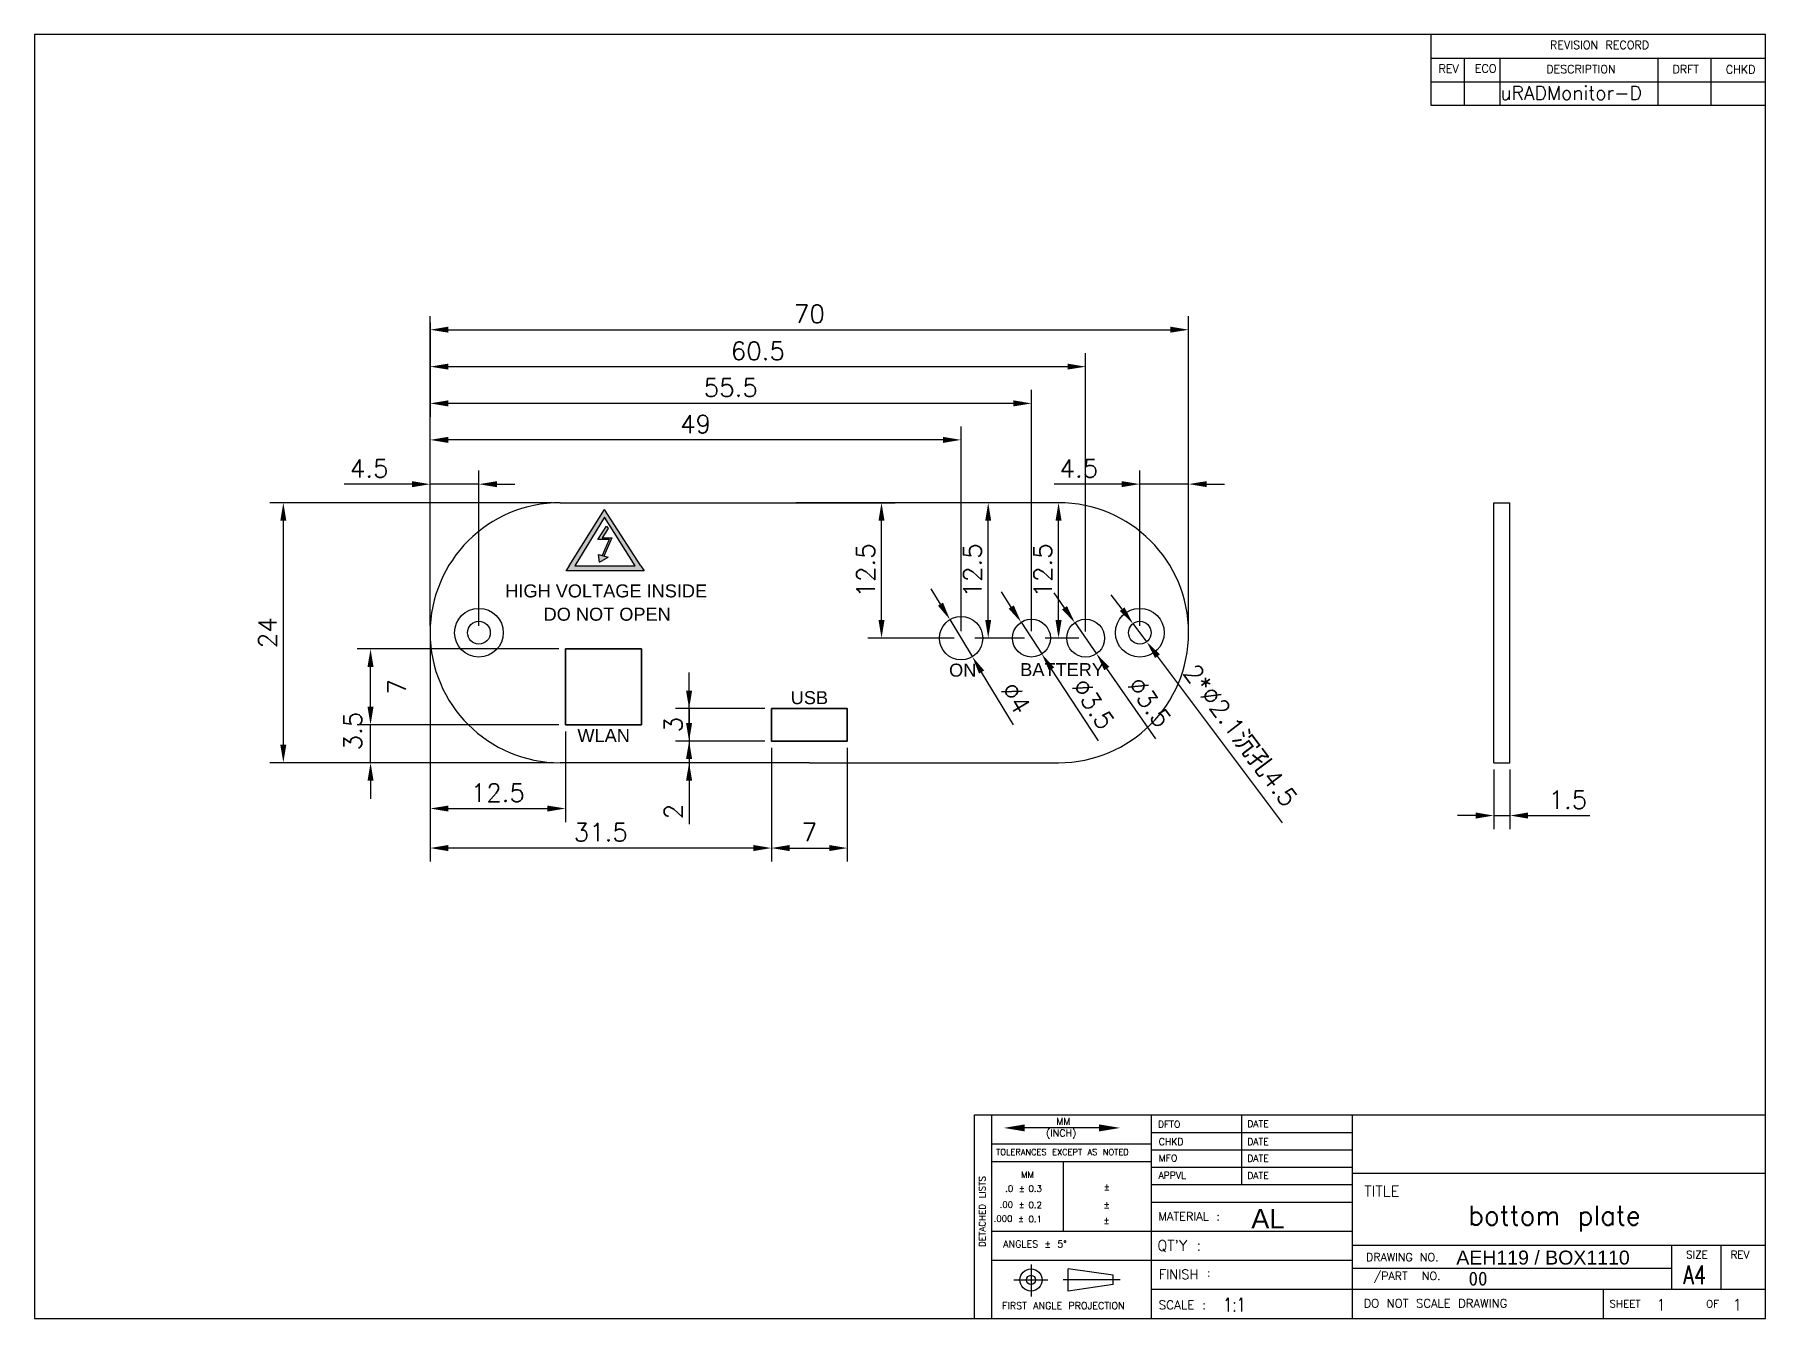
# Model space of a CAD drawing. Header units: millimetres. Extents: x 207 to 635, y 135 to 813.
# Drawn here: x 207.6 to 367.4, y 135.4 to 254 of the extents above; entities that cross this region are included whole.
import ezdxf
from ezdxf.enums import TextEntityAlignment as Align

# ---------------------------------------------------------------- set-up
doc = ezdxf.new("R2010")
doc.units = ezdxf.units.MM
for name, color, linetype, lineweight in [('Callout', 3, 'Continuous', 0), ('CAXA0', 7, 'Continuous', 70), ('Contour line', 1, 'Continuous', 15), ('Draw', 7, 'Continuous', 35), ('TEXT', 6, 'Continuous', 20)]:
    doc.layers.add(name, color=color, linetype=linetype, lineweight=lineweight)
doc.styles.add('_YES', font='ROMANC.SHX', dxfattribs={"height": 1.5})
doc.styles.add('ADESK2', font='romans')
doc.styles.get("Standard").update_dxf_attribs({"font": 'txt.shx'})
doc.styles.add('样式 1', font='Arial.ttf')
doc.dimstyles.new('ISO-25', dxfattribs={"dimtxt": 2.5, "dimasz": 2, "dimexe": 1.25, "dimexo": 0.625, "dimtad": 1, "dimdsep": 46, "dimtxsty": 'Standard', "dimcen": 2.5, "dimclrt": 256, "dimadec": 0, "dimazin": 0, "dimtfac": 1, "dimtmove": 0, "dimatfit": 3, "dimfxl": 1, "dimarcsym": 0})

# ---------------------------------------------------------------- blocks, each defined once
blk = doc.blocks.new('*D24')
at = {"layer": 'Callout', "color": 0, "lineweight": -2, "transparency": 16777216}
for p, q in [((242.46, 212.46), (236.21, 212.46)), ((244.13, 200.88), (244.13, 213.71)), ((248.63, 212.46), (244.13, 212.46)), ((248.63, 199.38), (248.63, 213.71)), ((250.3, 212.46), (251.96, 212.46))]:
    blk.add_line(p, q, dxfattribs=at)
at = {"layer": 'Callout', "color": 0, "lineweight": 35, "transparency": 16777216}
for points in [[(242.46, 212.74), (242.46, 212.18), (244.13, 212.46)], [(250.3, 212.74), (250.3, 212.18), (248.63, 212.46)]]:
    blk.add_solid(points, dxfattribs=at)
at = {"layer": 'Defpoints', "color": 0, "lineweight": 35, "transparency": 16777216}
for p in [(244.13, 212.46), (244.13, 200.25), (248.63, 198.75)]:
    blk.add_point(p, dxfattribs=at)
at = {"layer": 'Callout', "lineweight": 25, "transparency": 16777216, "insert": (238.51, 213.92), "char_height": 1.667, "attachment_point": 5}
blk.add_mtext('4.5', dxfattribs=at)
blk = doc.blocks.new('*D25')
at = {"layer": 'Callout', "color": 0, "lineweight": -2, "transparency": 16777216}
for p, q in [((255.4, 210.75), (229.33, 210.75)), ((230.58, 209.08), (230.58, 188.42)), ((255.4, 186.75), (229.33, 186.75))]:
    blk.add_line(p, q, dxfattribs=at)
at = {"layer": 'Callout', "color": 0, "lineweight": 35, "transparency": 16777216}
for points in [[(230.3, 209.08), (230.86, 209.08), (230.58, 210.75)], [(230.3, 188.42), (230.86, 188.42), (230.58, 186.75)]]:
    blk.add_solid(points, dxfattribs=at)
at = {"layer": 'Defpoints', "color": 0, "lineweight": 35, "transparency": 16777216}
for p in [(256.03, 210.75), (230.58, 186.75), (256.03, 186.75)]:
    blk.add_point(p, dxfattribs=at)
at = {"layer": 'Callout', "lineweight": 25, "transparency": 16777216, "insert": (229.12, 198.75), "char_height": 1.667, "attachment_point": 5, "rotation": 90}
blk.add_mtext('24', dxfattribs=at)
blk = doc.blocks.new('*D26')
at = {"layer": 'Callout', "color": 0, "lineweight": -2, "transparency": 16777216}
for p, q in [((244.13, 199.38), (244.13, 227.97)), ((314.13, 199.38), (314.13, 227.97)), ((245.8, 226.72), (312.46, 226.72))]:
    blk.add_line(p, q, dxfattribs=at)
at = {"layer": 'Callout', "color": 0, "lineweight": 35, "transparency": 16777216}
for points in [[(245.8, 227), (245.8, 226.45), (244.13, 226.72)], [(312.46, 227), (312.46, 226.45), (314.13, 226.72)]]:
    blk.add_solid(points, dxfattribs=at)
at = {"layer": 'Defpoints', "color": 0, "lineweight": 35, "transparency": 16777216}
for p in [(314.13, 226.72), (244.13, 198.75), (314.13, 198.75)]:
    blk.add_point(p, dxfattribs=at)
at = {"layer": 'Callout', "lineweight": 25, "transparency": 16777216, "insert": (279.13, 228.18), "char_height": 1.667, "attachment_point": 5}
blk.add_mtext('70', dxfattribs=at)
blk = doc.blocks.new('*D27')
at = {"layer": 'Callout', "color": 0, "lineweight": -2, "transparency": 16777216}
for p, q in [((308, 200.92), (307, 202.25)), ((309, 199.59), (310.26, 197.91)), ((322.81, 181.21), (311.26, 196.58))]:
    blk.add_line(p, q, dxfattribs=at)
at = {"layer": 'Callout', "color": 0, "lineweight": 35, "transparency": 16777216}
for points in [[(308.22, 201.09), (307.78, 200.75), (309, 199.59)], [(311.49, 196.75), (311.04, 196.41), (310.26, 197.91)]]:
    blk.add_solid(points, dxfattribs=at)
at = {"layer": 'Defpoints', "color": 0, "lineweight": 35, "transparency": 16777216}
for p in [(309, 199.59), (310.26, 197.91)]:
    blk.add_point(p, dxfattribs=at)
at = {"layer": 'Callout', "lineweight": 25, "transparency": 16777216, "insert": (318.86, 189.22), "char_height": 1.6667, "attachment_point": 5, "rotation": 306.9328}
blk.add_mtext('2*%%C2.1沉孔4.5', dxfattribs=at)
blk = doc.blocks.new('*D32')
at = {"layer": 'Callout', "color": 0, "lineweight": -2, "transparency": 16777216}
for p, q in [((342.29, 186.13), (342.29, 180.62)), ((343.79, 186.13), (343.79, 180.62)), ((340.63, 181.87), (338.96, 181.87)), ((342.29, 181.87), (343.79, 181.87)), ((345.46, 181.87), (351.15, 181.87))]:
    blk.add_line(p, q, dxfattribs=at)
at = {"layer": 'Callout', "color": 0, "lineweight": 35, "transparency": 16777216}
for points in [[(340.63, 182.15), (340.63, 181.59), (342.29, 181.87)], [(345.46, 182.15), (345.46, 181.59), (343.79, 181.87)]]:
    blk.add_solid(points, dxfattribs=at)
at = {"layer": 'Defpoints', "color": 0, "lineweight": 35, "transparency": 16777216}
for p in [(342.29, 186.75), (343.79, 186.75), (343.79, 181.87)]:
    blk.add_point(p, dxfattribs=at)
at = {"layer": 'Callout', "lineweight": 25, "transparency": 16777216, "insert": (349.14, 183.33), "char_height": 1.667, "attachment_point": 5}
blk.add_mtext('1.5', dxfattribs=at)
blk = doc.blocks.new('*D34')
at = {"layer": 'Callout', "color": 0, "lineweight": -2, "transparency": 16777216}
for p, q in [((291.23, 201.39), (290.37, 202.81)), ((292.1, 199.96), (294.17, 196.54)), ((297.97, 190.24), (295.03, 195.11))]:
    blk.add_line(p, q, dxfattribs=at)
at = {"layer": 'Callout', "color": 0, "lineweight": 35, "transparency": 16777216}
for points in [[(291.47, 201.53), (291, 201.24), (292.1, 199.96)], [(295.27, 195.26), (294.79, 194.97), (294.17, 196.54)]]:
    blk.add_solid(points, dxfattribs=at)
at = {"layer": 'Defpoints', "color": 0, "lineweight": 35, "transparency": 16777216}
for p in [(292.1, 199.96), (294.17, 196.54)]:
    blk.add_point(p, dxfattribs=at)
at = {"layer": 'Callout', "lineweight": 25, "transparency": 16777216, "insert": (298.18, 192.72), "char_height": 1.667, "attachment_point": 5, "rotation": 301.1613}
blk.add_mtext('∅4', dxfattribs=at)
blk = doc.blocks.new('*D35')
at = {"layer": 'Callout', "color": 0, "lineweight": -2, "transparency": 16777216}
for p, q in [((256.76, 210.75), (287.04, 210.75)), ((285.79, 199.92), (285.79, 209.08)), ((292.51, 198.25), (284.54, 198.25))]:
    blk.add_line(p, q, dxfattribs=at)
at = {"layer": 'Callout', "color": 0, "lineweight": 35, "transparency": 16777216}
for points in [[(285.51, 209.08), (286.07, 209.08), (285.79, 210.75)], [(285.51, 199.92), (286.07, 199.92), (285.79, 198.25)]]:
    blk.add_solid(points, dxfattribs=at)
at = {"layer": 'Defpoints', "color": 0, "lineweight": 35, "transparency": 16777216}
for p in [(256.13, 210.75), (285.79, 210.75), (293.13, 198.25)]:
    blk.add_point(p, dxfattribs=at)
at = {"layer": 'Callout', "lineweight": 25, "transparency": 16777216, "insert": (284.33, 204.5), "char_height": 1.667, "attachment_point": 5, "rotation": 90}
blk.add_mtext('12.5', dxfattribs=at)
blk = doc.blocks.new('*D39')
at = {"layer": 'Callout', "color": 0, "lineweight": -2, "transparency": 16777216}
for p, q in [((307.96, 212.47), (301.71, 212.47)), ((309.63, 199.38), (309.63, 213.72)), ((314.13, 212.47), (309.63, 212.47)), ((314.13, 200), (314.13, 213.72)), ((315.8, 212.47), (317.46, 212.47))]:
    blk.add_line(p, q, dxfattribs=at)
at = {"layer": 'Callout', "color": 0, "lineweight": 35, "transparency": 16777216}
for points in [[(307.96, 212.74), (307.96, 212.19), (309.63, 212.47)], [(315.8, 212.74), (315.8, 212.19), (314.13, 212.47)]]:
    blk.add_solid(points, dxfattribs=at)
at = {"layer": 'Defpoints', "color": 0, "lineweight": 35, "transparency": 16777216}
for p in [(309.63, 212.47), (309.63, 198.75), (314.13, 199.38)]:
    blk.add_point(p, dxfattribs=at)
at = {"layer": 'Callout', "lineweight": 35, "transparency": 16777216, "insert": (304.01, 213.92), "char_height": 1.667, "attachment_point": 5}
blk.add_mtext('4.5', dxfattribs=at)
blk = doc.blocks.new('*D40')
at = {"layer": 'Callout', "color": 0, "lineweight": -2, "transparency": 16777216}
for p, q in [((238.63, 191.92), (238.63, 193.58)), ((255.38, 190.25), (237.38, 190.25)), ((238.63, 186.75), (238.63, 190.25)), ((255.51, 186.75), (237.38, 186.75)), ((238.63, 185.08), (238.63, 183.42))]:
    blk.add_line(p, q, dxfattribs=at)
at = {"layer": 'Callout', "color": 0, "lineweight": 35, "transparency": 16777216}
for points in [[(238.35, 191.92), (238.91, 191.92), (238.63, 190.25)], [(238.35, 185.08), (238.91, 185.08), (238.63, 186.75)]]:
    blk.add_solid(points, dxfattribs=at)
at = {"layer": 'Defpoints', "color": 0, "lineweight": 35, "transparency": 16777216}
for p in [(238.63, 190.25), (256, 190.25), (256.13, 186.75)]:
    blk.add_point(p, dxfattribs=at)
at = {"layer": 'Callout', "lineweight": 35, "transparency": 16777216, "insert": (236.99, 189.67), "char_height": 1.667, "attachment_point": 5, "rotation": 90}
blk.add_mtext('3.5', dxfattribs=at)
blk = doc.blocks.new('*D41')
at = {"layer": 'Callout', "color": 0, "lineweight": -2, "transparency": 16777216}
for p, q in [((256, 197.25), (237.38, 197.25)), ((238.63, 191.92), (238.63, 195.58)), ((256, 190.25), (237.38, 190.25))]:
    blk.add_line(p, q, dxfattribs=at)
at = {"layer": 'Callout', "color": 0, "lineweight": 35, "transparency": 16777216}
for points in [[(238.35, 195.58), (238.91, 195.58), (238.63, 197.25)], [(238.35, 191.92), (238.91, 191.92), (238.63, 190.25)]]:
    blk.add_solid(points, dxfattribs=at)
at = {"layer": 'Defpoints', "color": 0, "lineweight": 35, "transparency": 16777216}
for p in [(238.63, 197.25), (256.63, 197.25), (256.63, 190.25)]:
    blk.add_point(p, dxfattribs=at)
at = {"layer": 'Callout', "lineweight": 35, "transparency": 16777216, "insert": (241.05, 193.75), "char_height": 1.67, "attachment_point": 5, "rotation": 90}
blk.add_mtext('7', dxfattribs=at)
blk = doc.blocks.new('*D43')
at = {"layer": 'Callout', "color": 0, "lineweight": -2, "transparency": 16777216}
for p, q in [((244.13, 198.75), (244.13, 181.27)), ((256.63, 189.63), (256.63, 181.27)), ((245.8, 182.52), (254.96, 182.52))]:
    blk.add_line(p, q, dxfattribs=at)
at = {"layer": 'Callout', "color": 0, "lineweight": 35, "transparency": 16777216}
for points in [[(245.8, 182.79), (245.8, 182.24), (244.13, 182.52)], [(254.96, 182.79), (254.96, 182.24), (256.63, 182.52)]]:
    blk.add_solid(points, dxfattribs=at)
at = {"layer": 'Defpoints', "color": 0, "lineweight": 35, "transparency": 16777216}
for p in [(244.13, 199.38), (256.63, 190.25), (256.63, 182.52)]:
    blk.add_point(p, dxfattribs=at)
at = {"layer": 'Callout', "lineweight": 35, "transparency": 16777216, "insert": (250.38, 183.97), "char_height": 1.667, "attachment_point": 5}
blk.add_mtext('12.5', dxfattribs=at)
blk = doc.blocks.new('*D44')
at = {"layer": 'Callout', "color": 0, "lineweight": -2, "transparency": 16777216}
for p, q in [((275.63, 188.12), (275.63, 177.62)), ((282.63, 188.12), (282.63, 177.62)), ((277.3, 178.87), (280.96, 178.87))]:
    blk.add_line(p, q, dxfattribs=at)
at = {"layer": 'Callout', "color": 0, "lineweight": 35, "transparency": 16777216}
for points in [[(277.3, 179.15), (277.3, 178.59), (275.63, 178.87)], [(280.96, 179.15), (280.96, 178.59), (282.63, 178.87)]]:
    blk.add_solid(points, dxfattribs=at)
at = {"layer": 'Defpoints', "color": 0, "lineweight": 35, "transparency": 16777216}
for p in [(275.63, 188.75), (282.63, 188.75), (282.63, 178.87)]:
    blk.add_point(p, dxfattribs=at)
at = {"layer": 'Callout', "lineweight": 35, "transparency": 16777216, "insert": (279.13, 180.33), "char_height": 1.67, "attachment_point": 5}
blk.add_mtext('7', dxfattribs=at)
blk = doc.blocks.new('*D45')
at = {"layer": 'Callout', "color": 0, "lineweight": -2, "transparency": 16777216}
for p, q in [((244.13, 198.13), (244.13, 177.62)), ((275.63, 188.12), (275.63, 177.62)), ((273.96, 178.87), (245.8, 178.87))]:
    blk.add_line(p, q, dxfattribs=at)
at = {"layer": 'Callout', "color": 0, "lineweight": 35, "transparency": 16777216}
for points in [[(245.8, 179.15), (245.8, 178.59), (244.13, 178.87)], [(273.96, 179.15), (273.96, 178.59), (275.63, 178.87)]]:
    blk.add_solid(points, dxfattribs=at)
at = {"layer": 'Defpoints', "color": 0, "lineweight": 35, "transparency": 16777216}
for p in [(244.13, 198.75), (275.63, 188.75), (244.13, 178.87)]:
    blk.add_point(p, dxfattribs=at)
at = {"layer": 'Callout', "lineweight": 35, "transparency": 16777216, "insert": (259.88, 180.33), "char_height": 1.667, "attachment_point": 5}
blk.add_mtext('31.5', dxfattribs=at)
blk = doc.blocks.new('*D46')
at = {"layer": 'Callout', "color": 0, "lineweight": -2, "transparency": 16777216}
for p, q in [((268.03, 190.42), (268.03, 192.08)), ((275.01, 188.75), (266.78, 188.75)), ((268.03, 188.75), (268.03, 186.75)), ((267.4, 186.75), (266.78, 186.75)), ((268.03, 185.08), (268.03, 181.06))]:
    blk.add_line(p, q, dxfattribs=at)
at = {"layer": 'Callout', "color": 0, "lineweight": 35, "transparency": 16777216}
for points in [[(267.75, 190.42), (268.31, 190.42), (268.03, 188.75)], [(267.75, 185.08), (268.31, 185.08), (268.03, 186.75)]]:
    blk.add_solid(points, dxfattribs=at)
at = {"layer": 'Defpoints', "color": 0, "lineweight": 35, "transparency": 16777216}
for p in [(275.63, 188.75), (268.03, 186.75), (268.03, 186.75)]:
    blk.add_point(p, dxfattribs=at)
at = {"layer": 'Callout', "lineweight": 35, "transparency": 16777216, "insert": (266.57, 182.24), "char_height": 1.67, "attachment_point": 5, "rotation": 90}
blk.add_mtext('2', dxfattribs=at)
blk = doc.blocks.new('*D47')
at = {"layer": 'Callout', "color": 0, "lineweight": -2, "transparency": 16777216}
for p, q in [((268.03, 193.41), (268.03, 195.08)), ((275.01, 191.74), (266.78, 191.74)), ((268.03, 191.74), (268.03, 188.75)), ((275.01, 188.75), (266.78, 188.75)), ((268.03, 187.08), (268.03, 185.41))]:
    blk.add_line(p, q, dxfattribs=at)
at = {"layer": 'Callout', "color": 0, "lineweight": 35, "transparency": 16777216}
for points in [[(267.75, 193.41), (268.31, 193.41), (268.03, 191.74)], [(267.75, 187.08), (268.31, 187.08), (268.03, 188.75)]]:
    blk.add_solid(points, dxfattribs=at)
at = {"layer": 'Defpoints', "color": 0, "lineweight": 35, "transparency": 16777216}
for p in [(275.63, 191.74), (268.03, 188.75), (275.63, 188.75)]:
    blk.add_point(p, dxfattribs=at)
at = {"layer": 'Callout', "lineweight": 35, "transparency": 16777216, "insert": (266.57, 190.26), "char_height": 1.67, "attachment_point": 5, "rotation": 90}
blk.add_mtext('3', dxfattribs=at)
blk = doc.blocks.new('*D48')
at = {"layer": 'Callout', "color": 0, "lineweight": -2, "transparency": 16777216}
for p, q in [((244.13, 214.34), (244.13, 217.8)), ((293.13, 198.88), (293.13, 217.8)), ((291.46, 216.55), (245.8, 216.55))]:
    blk.add_line(p, q, dxfattribs=at)
at = {"layer": 'Callout', "color": 0, "lineweight": 35, "transparency": 16777216}
for points in [[(245.8, 216.83), (245.8, 216.27), (244.13, 216.55)], [(291.46, 216.83), (291.46, 216.27), (293.13, 216.55)]]:
    blk.add_solid(points, dxfattribs=at)
at = {"layer": 'Defpoints', "color": 0, "lineweight": 35, "transparency": 16777216}
for p in [(244.13, 216.55), (244.13, 213.71), (293.13, 198.25)]:
    blk.add_point(p, dxfattribs=at)
at = {"layer": 'Callout', "lineweight": 35, "transparency": 16777216, "insert": (268.63, 218.01), "char_height": 1.667, "attachment_point": 5}
blk.add_mtext('49', dxfattribs=at)
blk = doc.blocks.new('*D49')
at = {"layer": 'Callout', "color": 0, "lineweight": -2, "transparency": 16777216}
for p, q in [((297.76, 201.12), (296.85, 202.51)), ((298.67, 199.72), (300.58, 196.79)), ((305.81, 188.76), (301.49, 195.39))]:
    blk.add_line(p, q, dxfattribs=at)
at = {"layer": 'Callout', "color": 0, "lineweight": 35, "transparency": 16777216}
for points in [[(298, 201.27), (297.53, 200.96), (298.67, 199.72)], [(301.73, 195.54), (301.26, 195.24), (300.58, 196.79)]]:
    blk.add_solid(points, dxfattribs=at)
at = {"layer": 'Defpoints', "color": 0, "lineweight": 35, "transparency": 16777216}
for p in [(298.67, 199.72), (300.58, 196.79)]:
    blk.add_point(p, dxfattribs=at)
at = {"layer": 'Callout', "lineweight": 25, "transparency": 16777216, "insert": (305.33, 192.17), "char_height": 1.667, "attachment_point": 5, "rotation": 303.0772}
blk.add_mtext('∅3.5', dxfattribs=at)
blk = doc.blocks.new('*D50')
at = {"layer": 'Callout', "color": 0, "lineweight": -2, "transparency": 16777216}
for p, q in [((300.88, 210.75), (294.39, 210.75)), ((295.64, 199.92), (295.64, 209.08)), ((299, 198.25), (294.39, 198.25))]:
    blk.add_line(p, q, dxfattribs=at)
at = {"layer": 'Callout', "color": 0, "lineweight": 35, "transparency": 16777216}
for points in [[(295.36, 209.08), (295.91, 209.08), (295.64, 210.75)], [(295.36, 199.92), (295.91, 199.92), (295.64, 198.25)]]:
    blk.add_solid(points, dxfattribs=at)
at = {"layer": 'Defpoints', "color": 0, "lineweight": 35, "transparency": 16777216}
for p in [(295.64, 210.75), (301.51, 210.75), (299.63, 198.25)]:
    blk.add_point(p, dxfattribs=at)
at = {"layer": 'Callout', "lineweight": 35, "transparency": 16777216, "insert": (294.18, 204.5), "char_height": 1.667, "attachment_point": 5, "rotation": 90}
blk.add_mtext('12.5', dxfattribs=at)
blk = doc.blocks.new('*D51')
at = {"layer": 'Callout', "color": 0, "lineweight": -2, "transparency": 16777216}
for p, q in [((244.13, 227.35), (244.13, 218.67)), ((299.63, 198.88), (299.63, 221.17)), ((297.96, 219.92), (245.8, 219.92))]:
    blk.add_line(p, q, dxfattribs=at)
at = {"layer": 'Callout', "color": 0, "lineweight": 35, "transparency": 16777216}
for points in [[(245.8, 220.2), (245.8, 219.64), (244.13, 219.92)], [(297.96, 220.2), (297.96, 219.64), (299.63, 219.92)]]:
    blk.add_solid(points, dxfattribs=at)
at = {"layer": 'Defpoints', "color": 0, "lineweight": 35, "transparency": 16777216}
for p in [(244.13, 227.97), (244.13, 219.92), (299.63, 198.25)]:
    blk.add_point(p, dxfattribs=at)
at = {"layer": 'Callout', "lineweight": 35, "transparency": 16777216, "insert": (271.88, 221.38), "char_height": 1.667, "attachment_point": 5}
blk.add_mtext('55.5', dxfattribs=at)
blk = doc.blocks.new('*D52')
at = {"layer": 'Callout', "color": 0, "lineweight": -2, "transparency": 16777216}
for p, q in [((302.68, 201.05), (301.73, 202.42)), ((303.63, 199.68), (305.63, 196.81)), ((311.1, 188.94), (306.58, 195.44))]:
    blk.add_line(p, q, dxfattribs=at)
at = {"layer": 'Callout', "color": 0, "lineweight": 35, "transparency": 16777216}
for points in [[(302.91, 201.21), (302.45, 200.89), (303.63, 199.68)], [(306.81, 195.6), (306.35, 195.28), (305.63, 196.81)]]:
    blk.add_solid(points, dxfattribs=at)
at = {"layer": 'Defpoints', "color": 0, "lineweight": 35, "transparency": 16777216}
for p in [(303.63, 199.68), (305.63, 196.81)]:
    blk.add_point(p, dxfattribs=at)
at = {"layer": 'Callout', "lineweight": 25, "transparency": 16777216, "insert": (310.51, 192.34), "char_height": 1.667, "attachment_point": 5, "rotation": 304.8231}
blk.add_mtext('∅3.5', dxfattribs=at)
blk = doc.blocks.new('*D53')
at = {"layer": 'Callout', "color": 0, "lineweight": -2, "transparency": 16777216}
for p, q in [((244.13, 219.29), (244.13, 224.56)), ((304.63, 198.87), (304.63, 224.56)), ((302.96, 223.31), (245.8, 223.31))]:
    blk.add_line(p, q, dxfattribs=at)
at = {"layer": 'Callout', "color": 0, "lineweight": 35, "transparency": 16777216}
for points in [[(245.8, 223.59), (245.8, 223.04), (244.13, 223.31)], [(302.96, 223.59), (302.96, 223.04), (304.63, 223.31)]]:
    blk.add_solid(points, dxfattribs=at)
at = {"layer": 'Defpoints', "color": 0, "lineweight": 35, "transparency": 16777216}
for p in [(244.13, 223.31), (244.13, 218.67), (304.63, 198.25)]:
    blk.add_point(p, dxfattribs=at)
at = {"layer": 'Callout', "lineweight": 35, "transparency": 16777216, "insert": (274.38, 224.77), "char_height": 1.667, "attachment_point": 5}
blk.add_mtext('60.5', dxfattribs=at)
blk = doc.blocks.new('*D54')
at = {"layer": 'Callout', "color": 0, "lineweight": -2, "transparency": 16777216}
for p, q in [((301.51, 210.75), (300.88, 210.75)), ((302.13, 199.91), (302.13, 209.08)), ((304.01, 198.25), (300.88, 198.25))]:
    blk.add_line(p, q, dxfattribs=at)
at = {"layer": 'Callout', "color": 0, "lineweight": 35, "transparency": 16777216}
for points in [[(301.85, 209.08), (302.41, 209.08), (302.13, 210.75)], [(301.85, 199.91), (302.41, 199.91), (302.13, 198.25)]]:
    blk.add_solid(points, dxfattribs=at)
at = {"layer": 'Defpoints', "color": 0, "lineweight": 35, "transparency": 16777216}
for p in [(302.13, 210.75), (302.13, 210.75), (304.63, 198.25)]:
    blk.add_point(p, dxfattribs=at)
at = {"layer": 'Callout', "lineweight": 35, "transparency": 16777216, "insert": (300.67, 204.5), "char_height": 1.667, "attachment_point": 5, "rotation": 90}
blk.add_mtext('12.5', dxfattribs=at)

msp = doc.modelspace()

# ---------------------------------------------------------------- hatches: boundary and pattern name
at = {"layer": 'TEXT', "lineweight": 35}
h = msp.add_hatch(color=256, dxfattribs=at)
h.dxf.hatch_style = 1
h.paths.add_polyline_path([(260.224, 210.115), (256.966, 204.918), (256.663, 204.471), (263.878, 204.471), (263.588, 204.918)])
h.paths.add_polyline_path([(263.056, 204.918), (257.499, 204.918), (260.225, 209.422)], flags=16)
h.paths.add_polyline_path([(260.899, 207.519), (260.178, 205.825), (260.551, 205.725), (259.767, 205.273), (259.684, 205.957), (260.021, 205.867), (260.654, 207.348), (259.621, 207.348), (260.4, 208.584), (260.554, 208.367), (260.002, 207.519)], flags=0)
h.paths.add_polyline_path([(260.554, 208.367), (260.4, 208.584), (259.621, 207.348), (260.654, 207.348), (260.021, 205.867), (260.178, 205.825), (260.899, 207.519), (260.002, 207.519)], flags=0)
h.paths.add_polyline_path([(259.684, 205.957), (259.767, 205.273), (260.551, 205.725)], flags=0)
h = msp.add_hatch(color=256, dxfattribs=at)
h.dxf.hatch_style = 1
h.paths.add_polyline_path([(259.767, 205.273), (260.551, 205.725), (259.684, 205.957)])
h.paths.add_polyline_path([(260.021, 205.867), (260.178, 205.825), (260.899, 207.519), (260.002, 207.519), (260.554, 208.367), (260.4, 208.584), (259.621, 207.348), (260.654, 207.348)])

# ---------------------------------------------------------------- linework, layer by layer
at = {"layer": 'CAXA0', "color": 0, "lineweight": 25}
for p, q in [((367.367, 253.966), (207.626, 253.966)), ((207.626, 253.966), (207.626, 135.448)), ((207.626, 253.966), (207.626, 135.448)), ((207.626, 253.966), (207.626, 135.448)), ((336.502, 253.966), (336.502, 247.444)), ((367.367, 135.448), (367.367, 253.966)), ((336.502, 251.792), (367.367, 251.792)), ((339.598, 247.444), (339.598, 251.792)), ((342.903, 247.444), (342.903, 251.792)), ((357.472, 247.444), (357.472, 251.792)), ((362.355, 247.444), (362.355, 251.792)), ((336.502, 249.618), (367.367, 249.618)), ((336.502, 247.444), (367.367, 247.444)), ((295.977, 135.448), (295.977, 154.235)), ((310.692, 154.235), (310.692, 135.448)), ((319.052, 147.794), (319.052, 154.235)), ((329.256, 135.448), (329.256, 154.235)), ((305.953, 153.034), (298.961, 153.034)), ((310.692, 152.625), (329.256, 152.625)), ((295.977, 151.551), (310.692, 151.551)), ((310.692, 151.014), (329.256, 151.014)), ((295.977, 149.941), (310.692, 149.941)), ((302.6, 143.5), (302.6, 149.941)), ((310.692, 149.404), (329.256, 149.404)), ((329.256, 148.867), (367.367, 148.867)), ((310.692, 147.794), (329.256, 147.794)), ((310.692, 146.184), (329.256, 146.184)), ((295.977, 143.5), (329.256, 143.5)), ((329.256, 142.212), (367.367, 142.212)), ((358.739, 138.132), (358.739, 142.212)), ((363.287, 138.132), (363.287, 142.212)), ((295.977, 140.816), (329.256, 140.816)), ((297.99, 138.998), (301.13, 138.998)), ((299.589, 140.425), (299.589, 137.458)), ((307.81, 138.998), (302.557, 138.998)), ((303.014, 137.971), (303.014, 140.026)), ((307.182, 139.427), (303.014, 140.026)), ((307.182, 138.57), (307.182, 139.427)), ((329.256, 140.074), (358.739, 140.074)), ((307.182, 138.57), (303.014, 137.971)), ((310.692, 138.132), (329.256, 138.132)), ((329.256, 138.132), (367.367, 138.132)), ((352.411, 135.448), (352.411, 138.132)), ((207.626, 135.448), (367.367, 135.448))]:
    msp.add_line(p, q, dxfattribs=at)
at = {"layer": 'CAXA0', "color": 0, "linetype": 'Continuous', "lineweight": 25}
for p, q in [((294.367, 135.448), (294.367, 154.235)), ((294.367, 154.235), (367.367, 154.235))]:
    msp.add_line(p, q, dxfattribs=at)
at = {"layer": 'CAXA0', "color": 0, "lineweight": 25}
for radius in [1.028, 0.428]:
    msp.add_circle((299.589, 138.998), radius, dxfattribs=at)
for points in [[(299.009, 152.712), (299.009, 153.356), (297.076, 153.034)], [(305.878, 153.356), (305.878, 152.712), (307.81, 153.034)]]:
    msp.add_solid(points, dxfattribs=at)
at = {"layer": 'Contour line', "lineweight": 35}
for points in [[(256.627, 190.25), (263.627, 190.25), (263.627, 197.25), (256.627, 197.25)], [(275.631, 191.745), (282.629, 191.745), (282.629, 188.748), (275.631, 188.748)]]:
    msp.add_lwpolyline(points, close=True, dxfattribs=at)
at = {"layer": 'Contour line', "lineweight": 25}
for centre, radius in [((293.131, 198.25), 2), ((299.628, 198.253), 1.75), ((304.63, 198.247), 1.75)]:
    msp.add_circle(centre, radius, dxfattribs=at)
at = {"layer": 'Draw', "lineweight": 25}
for p, q in [((256.131, 210.75), (279.131, 210.75)), ((301.506, 210.75), (277.881, 210.75)), ((302.131, 210.75), (279.131, 210.75)), ((342.295, 210.75), (343.795, 210.75)), ((342.295, 186.75), (342.295, 210.75)), ((343.795, 186.75), (343.795, 210.75)), ((279.131, 186.75), (256.131, 186.75)), ((279.131, 186.75), (302.131, 186.75)), ((342.295, 186.75), (343.795, 186.75))]:
    msp.add_line(p, q, dxfattribs=at)
for centre, radius in [((248.631, 198.75), 2.25), ((248.631, 198.75), 1.05), ((309.631, 198.75), 2.25), ((309.631, 198.75), 1.05)]:
    msp.add_circle(centre, radius, dxfattribs=at)
for centre, start, end in [((256.131, 198.75), 90, 270), ((302.131, 198.75), 270, 90)]:
    msp.add_arc(centre, 12, start, end, dxfattribs=at)
at = {"layer": 'TEXT', "lineweight": 25, "ltscale": 0.4}
for p, q in [((256.966, 204.918), (260.224, 210.115)), ((260.225, 209.422), (257.499, 204.918)), ((263.588, 204.918), (260.224, 210.115)), ((263.056, 204.918), (260.225, 209.422)), ((259.621, 207.348), (260.4, 208.584)), ((260.554, 208.367), (260.002, 207.519)), ((260.4, 208.584), (260.554, 208.367)), ((260.654, 207.348), (259.621, 207.348)), ((260.002, 207.519), (260.899, 207.519)), ((260.654, 207.348), (260.021, 205.867)), ((260.899, 207.519), (260.168, 205.801)), ((256.966, 204.918), (256.663, 204.471)), ((263.878, 204.471), (256.663, 204.471)), ((257.499, 204.918), (263.056, 204.918)), ((259.684, 205.957), (260.551, 205.725)), ((259.767, 205.273), (259.684, 205.957)), ((259.767, 205.273), (260.551, 205.725)), ((263.588, 204.918), (263.878, 204.471))]:
    msp.add_line(p, q, dxfattribs=at)

# ---------------------------------------------------------------- texts
at = {"layer": 'CAXA0', "color": 0, "lineweight": 25}
for s, height, p in [('REVISION RECORD', 0.75147, (347.492, 252.637)), ('ECO', 0.7515, (340.552, 250.462)), ('DRFT', 0.7515, (358.792, 250.393)), ('CHKD', 0.7515, (363.715, 250.38)), ('MM', 0.6441, (301.909, 153.319)), ('DFTO', 0.6261, (311.308, 153.057)), ('(INCH)', 0.6441, (300.983, 152.247)), ('CHKD', 0.6261, (311.378, 151.453)), ('TOLERANCES EXCEPT AS NOTED', 0.55824, (296.367, 150.525)), ('MFO', 0.6261, (311.372, 149.934)), ('MM ', 0.5797, (298.669, 148.43)), ('APPVL', 0.6261, (311.345, 148.344)), ('.0 %%P ', 0.5797, (297.207, 147.146)), ('0.3', 0.5797, (299.355, 147.146)), (' %%P', 0.6441, (305.708, 147.271)), ('TITLE', 0.9919, (330.347, 146.687)), ('.00 %%P ', 0.5797, (296.689, 145.657)), ('0.2', 0.5797, (299.355, 145.633)), (' %%P', 0.6441, (305.699, 145.617)), ('.000 %%P ', 0.5797, (296.136, 144.373)), ('0.1', 0.5797, (299.355, 144.326)), (' %%P', 0.6441, (305.681, 144.19)), ('MATERIAL :', 0.771, (311.34, 144.479)), ('ANGLES %%P 5%%d', 0.64412, (297.023, 142.007)), ("QT'Y :", 0.9739, (311.245, 141.691)), ('DRAWING NO.', 0.74347, (330.515, 140.727)), ('FINISH', 0.8696, (311.383, 139.083)), ('/PART  NO.', 0.7435, (331.215, 138.993)), ('FIRST ANGLE PROJECTION', 0.64412, (296.92, 136.314)), ('SCALE :', 0.8116, (311.365, 136.287)), ('DO NOT SCALE DRAWING', 0.7826, (330.279, 136.445))]:
    msp.add_text(s, height=height, dxfattribs=at).set_placement(p)
for s, height, style, p in [('REV', 0.7515, 'ADESK2', (337.197, 250.447)), ('DESCRIPTION', 0.75147, 'ADESK2', (347.144, 250.403)), ('uRADMonitor-D', 1.26998, 'ADESK2', (342.903, 247.944)), ('DATE', 0.628, 'ADESK2', (319.543, 153.101)), ('DATE', 0.628, 'ADESK2', (319.543, 151.445)), ('DATE', 0.628, 'ADESK2', (319.543, 149.912)), ('DATE', 0.628, 'ADESK2', (319.543, 148.318)), ('SIZE', 0.6978, 'ADESK2', (360.051, 140.987)), ('REV', 0.6978, 'ADESK2', (364.151, 140.987)), (':', 0.671, '_YES', (315.842, 139.321)), ('SHEET', 0.6978, 'ADESK2', (352.977, 136.441)), ('OF', 0.6978, 'ADESK2', (361.89, 136.445))]:
    msp.add_text(s, height=height, dxfattribs=dict(at, style=style)).set_placement(p)
msp.add_text('DETACHED LISTS', height=0.59044, rotation=90, dxfattribs=at).set_placement((295.379, 142.039))
at = {"layer": 'CAXA0', "color": 0, "lineweight": 25, "width": 0.75}
msp.add_text('A4', height=1.7176, dxfattribs=at).set_placement((359.777, 138.618))
at = {"layer": 'CAXA0', "color": 0, "lineweight": 25}
for s, insert, char_height, width, attachment_point in [('{\\fArial|b0|i0|c0|p34;AL}', (321.447, 144.657), 1.78921, 39.01583, 5), ('bottom plate', (347.895, 144.657), 1.78921, 39.01583, 5), ('{\\fArial|b0|i0|c0|p32;AEH119 / BOX1110}', (338.842, 141.708), 1.28823, 38.50474, 1), ('{\\fSimSun|b0|i0|c134|p2;00}', (339.968, 139.767), 1.28823, 38.50474, 1)]:
    msp.add_mtext(s, dxfattribs=dict(at, insert=insert, char_height=char_height, width=width, attachment_point=attachment_point))
at = {"layer": 'CAXA0', "color": 0, "lineweight": 25, "width": 0.75}
msp.add_attdef('1:1', (317.331, 136.072), '', height=1.288, dxfattribs=at)
at = {"layer": 'CAXA0', "color": 0, "lineweight": 25}
for p, s in [((357.281, 136.162), 'X'), ((364.315, 136.162), 'Y')]:
    msp.add_attdef('1', p, s, height=1.074, dxfattribs=at)
at = {"layer": 'TEXT', "lineweight": 25, "ltscale": 0.4, "style": '样式 1'}
for s, p in [('HIGH VOLTAGE INSIDE', (260.382, 202.008)), ('DO NOT OPEN', (260.47, 199.858)), ('ON', (293.284, 194.694)), ('BATTERY', (302.457, 194.744)), ('USB', (279.135, 192.153)), ('WLAN', (260.144, 188.661))]:
    msp.add_text(s, height=1.2, dxfattribs=at).set_placement(p, align=Align.CENTER)

# ---------------------------------------------------------------- dimensions: what is measured, and where the dimension line sits
at = {"layer": 'Callout', "lineweight": 25}
dim = msp.add_linear_dim(base=(314.131, 226.725), p1=(244.131, 198.75), p2=(314.131, 198.75), dimstyle='ISO-25', override={"dimtxt": 1.6667, "dimasz": 1.6667, "dimgap": 0.6245}, dxfattribs=at)
dim.commit()
dim.dimension.update_dxf_attribs({"geometry": '*D26', "text_midpoint": (279.131, 226.725), "dimtype": 160})
at = {"layer": 'Callout', "lineweight": 35}
for base, p1, p2, picture, middle in [((244.131, 219.92), (299.628, 198.253), (244.131, 227.975), '*D51', (271.879, 221.378)), ((282.629, 178.871), (275.631, 188.748), (282.629, 188.748), '*D44', (279.13, 180.328))]:
    dim = msp.add_linear_dim(base=base, p1=p1, p2=p2, dimstyle='ISO-25', override={"dimtxt": 1.6667, "dimasz": 1.6667, "dimgap": 0.6245}, dxfattribs=at)
    dim.commit()
    dim.dimension.update_dxf_attribs({"geometry": picture, "text_midpoint": middle})
for base, p1, p2, picture, middle in [((244.131, 223.313), (304.63, 198.247), (244.131, 218.67), '*D53', (274.381, 223.313)), ((244.131, 216.549), (293.131, 198.25), (244.131, 213.712), '*D48', (268.631, 216.549)), ((309.631, 212.467), (314.131, 199.375), (309.631, 198.75), '*D39', (304.006, 212.467)), ((256.627, 182.517), (244.131, 199.375), (256.627, 190.25), '*D43', (250.379, 182.517)), ((244.131, 178.871), (275.631, 188.748), (244.131, 198.75), '*D45', (259.881, 178.871))]:
    dim = msp.add_linear_dim(base=base, p1=p1, p2=p2, dimstyle='ISO-25', override={"dimtxt": 1.6667, "dimasz": 1.6667, "dimgap": 0.6245}, dxfattribs=at)
    dim.commit()
    dim.dimension.update_dxf_attribs({"geometry": picture, "text_midpoint": middle, "dimtype": 160})
at = {"layer": 'Callout', "lineweight": 25}
for base, p1, p2, override, picture, middle in [((244.131, 212.462), (248.631, 198.75), (244.131, 200.25), {"dimtxt": 1.6667, "dimasz": 1.6667, "dimgap": 0.6245, "dimtoh": 1}, '*D24', (238.506, 213.92)), ((343.795, 181.868), (342.295, 186.75), (343.795, 186.75), {"dimtxt": 1.6667, "dimasz": 1.6667, "dimgap": 0.6245}, '*D32', (349.142, 183.326))]:
    dim = msp.add_linear_dim(base=base, p1=p1, p2=p2, dimstyle='ISO-25', override=override, dxfattribs=at)
    dim.commit()
    dim.dimension.update_dxf_attribs({"geometry": picture, "text_midpoint": middle})
dim = msp.add_linear_dim(base=(230.579, 186.75), p1=(256.029, 210.75), p2=(256.029, 186.75), angle=90, dimstyle='ISO-25', override={"dimtxt": 1.6667, "dimasz": 1.6667, "dimgap": 0.6245}, dxfattribs=at)
dim.commit()
dim.dimension.update_dxf_attribs({"geometry": '*D25', "text_midpoint": (229.121, 198.75)})
dim = msp.add_linear_dim(base=(285.792, 210.75), p1=(293.131, 198.25), p2=(256.131, 210.75), angle=90, dimstyle='ISO-25', override={"dimtxt": 1.6667, "dimasz": 1.6667, "dimgap": 0.6245}, dxfattribs=at)
dim.commit()
dim.dimension.update_dxf_attribs({"geometry": '*D35', "text_midpoint": (285.792, 204.5), "dimtype": 160})
at = {"layer": 'Callout', "lineweight": 35}
for base, p1, p2, picture, middle in [((295.635, 210.75), (299.628, 198.253), (301.506, 210.75), '*D50', (294.177, 204.501)), ((302.131, 210.75), (304.63, 198.247), (302.131, 210.75), '*D54', (300.673, 204.499)), ((268.028, 186.75), (275.631, 188.748), (268.028, 186.75), '*D46', (266.57, 182.237))]:
    dim = msp.add_linear_dim(base=base, p1=p1, p2=p2, angle=90, dimstyle='ISO-25', override={"dimtxt": 1.6667, "dimasz": 1.6667, "dimgap": 0.6245}, dxfattribs=at)
    dim.commit()
    dim.dimension.update_dxf_attribs({"geometry": picture, "text_midpoint": middle})
at = {"layer": 'Callout', "lineweight": 25}
for p1, p2, picture, middle in [((292.096, 199.962), (294.166, 196.539), '*D34', (298.18, 192.718)), ((298.673, 199.719), (300.583, 196.786), '*D49', (305.329, 192.171)), ((303.631, 199.684), (305.63, 196.811), '*D52', (310.514, 192.342))]:
    dim = msp.add_diameter_dim_2p(p1=p1, p2=p2, dimstyle='ISO-25', override={"dimtxt": 1.6667, "dimasz": 1.6667, "dimgap": 0.6245}, dxfattribs=at)
    dim.commit()
    dim.dimension.update_dxf_attribs({"geometry": picture, "text_midpoint": middle})
dim = msp.add_diameter_dim_2p(p1=(309, 199.589), p2=(310.262, 197.911), text='2*%%C2.1沉孔4.5', dimstyle='ISO-25', override={"dimtxt": 1.6667, "dimasz": 1.6667, "dimgap": 0.6245}, dxfattribs=at)
dim.commit()
dim.dimension.update_dxf_attribs({"geometry": '*D27', "text_midpoint": (318.856, 189.22)})
at = {"layer": 'Callout', "lineweight": 35}
for base, p1, p2, angle, picture, middle in [((238.628, 197.25), (256.627, 190.25), (256.627, 197.25), 270, '*D41', (241.055, 193.75)), ((268.028, 188.748), (275.631, 191.745), (275.631, 188.748), 90, '*D47', (266.57, 190.262)), ((238.628, 190.25), (256.131, 186.75), (256.002, 190.25), 270, '*D40', (236.989, 189.671))]:
    dim = msp.add_linear_dim(base=base, p1=p1, p2=p2, angle=angle, dimstyle='ISO-25', override={"dimtxt": 1.6667, "dimasz": 1.6667, "dimgap": 0.6245, "dimtmove": 2}, dxfattribs=at)
    dim.commit()
    dim.dimension.update_dxf_attribs({"geometry": picture, "text_midpoint": middle, "dimtype": 160})

doc.saveas('drawing.dxf')
